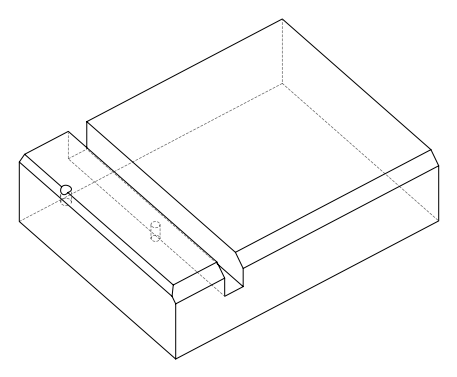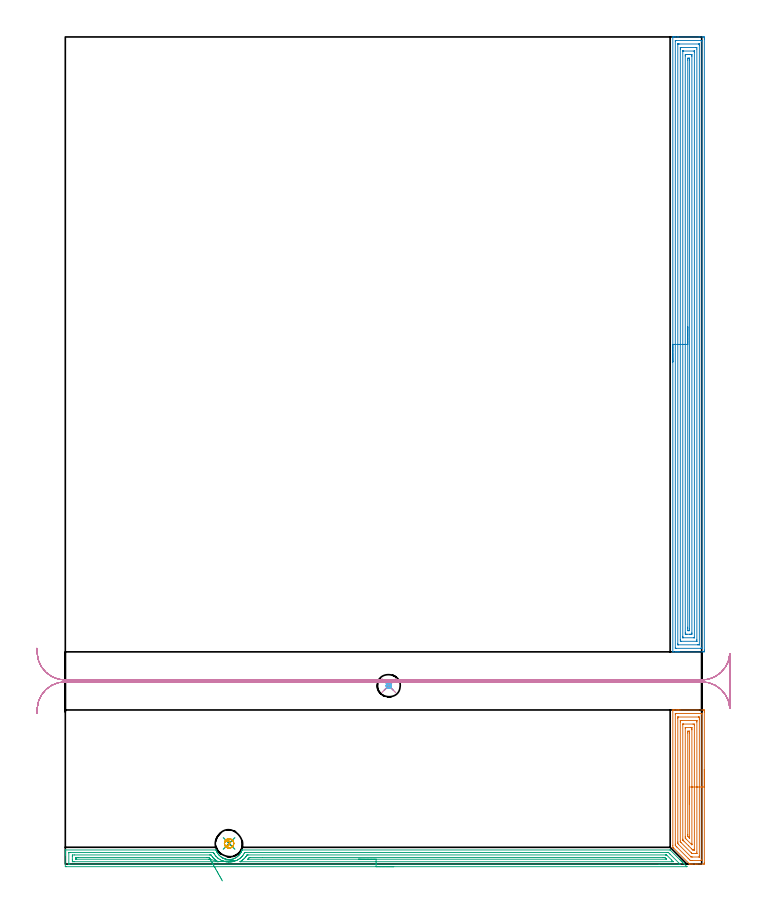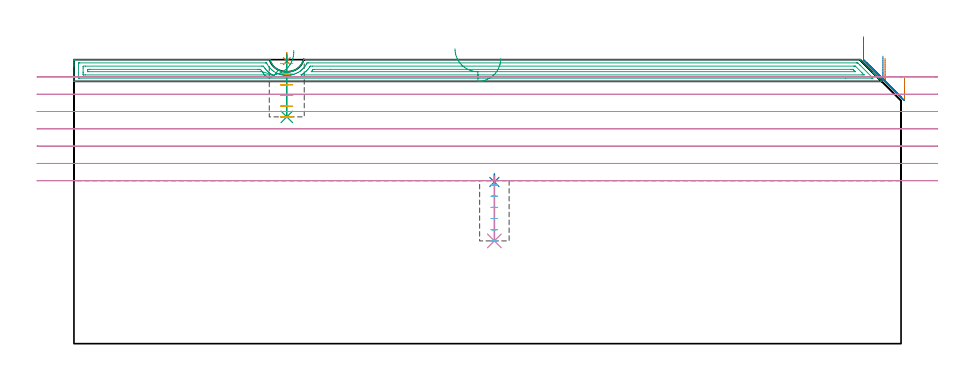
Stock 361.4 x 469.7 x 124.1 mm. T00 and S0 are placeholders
(PLAN: 10 operations, 4 tool changes, 49.5 min)
(1 SPOT_DRILL | STEP1POCKET | NXT0321_9005460120000 | 0.03 min | 3 mm3)
(2 SPOT_DRILL_1 | STEP1POCKET_1 | NXT0321_9005460120000 | 0.04 min | 5865 mm3)
(3 DRILL_BLIND_HOLE_INTO_CENTER | STEP1POCKET | UGT0301_229 | 0.11 min | 2501 mm3)
(4 DRILL_BLIND_HOLE_INTO_CENTER_1 | STEP1POCKET_1 | UGT0301_229 | 0.13 min | 2738 mm3)
(5 MILL_ROUGH_BLIND_HOLE_CONTOUR | STEP1POCKET | NXT0201_013 | Spiral | 0.64 min | 2080 mm3)
(6 MILL_ROUGH_BLIND_HOLE_CONTOUR_1 | STEP1POCKET_1 | NXT0201_013 | Spiral | 0.35 min | 1284 mm3)
(7 AREA_MILL | FG_CHAMFER_SURFACE | UGT0205_001 | 5 min | 15242 mm3)
(8 AREA_MILL_1 | FG_CHAMFER_SURFACE_1 | UGT0205_001 | 19.8 min | 57170 mm3)
(9 AREA_MILL_2 | FG_CHAMFER_SURFACE_2 | UGT0205_001 | 11.32 min | 15509 mm3)
(10 MILL_RECTANGULAR_SLOT | SLOT_RECTANGULAR | UGT0201_004 | Follow Part, ap 8, ae 75% | 12.06 min | 621999 mm3)
(TOOL NXT0321_9005460120000 | NC Spot Drill, 142deg, 12mm, Carbide, Uncoated | D12 PA142 FL30 Z2)
(TOOL UGT0301_229 | Twist Drill 11.9 mm | D11.9 PA118 FL100 Z2)
(TOOL NXT0201_013 | ENDMILL 10mm | D10 FL30 Z4)
(TOOL UGT0205_001 | Chamfer Mill 20 x 3 x 45 deg. | D20 FL50 Z2)
(TOOL UGT0201_004 | End Mill 32 mm | D32 FL53 Z6)
(OP 1 SPOT_DRILL)
G17 G21 G94 G90
T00 M6
G54
G17 G0 G90 X93. Y11.7 S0 M3
G43 Z134.1 H0
G94 G81 G98 Z123.441 F250. R127.1
G80
M5
M2
(OP 2 SPOT_DRILL_1)
G17 G21 G94 G90
T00 M6
G54
G17 G0 G90 X183.7 Y101.3 S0 M3
G43 Z134.1 H0
G94 G81 G98 Z70.645 F250. R74.2
G80
M5
M2
(OP 3 DRILL_BLIND_HOLE_INTO_CENTER)
G17 G21 G94 G90
T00 M6
G54
G17 G0 G90 X93. Y11.7 S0 M3
G43 Z134.1 H0
G94 G81 G98 Z99.1 F250. R126.1
G80
M5
M2
(OP 4 DRILL_BLIND_HOLE_INTO_CENTER_1)
G17 G21 G94 G90
T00 M6
G54
G17 G0 G90 X183.7 Y101.3 S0 M3
G43 Z134.1 H0
G94 G81 G98 Z44.9 F250. R73.2
G80
M5
M2
(OP 5 MILL_ROUGH_BLIND_HOLE_CONTOUR)
G17 G21 G94 G90
T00 M6
G54
G17 G0 G90 X93. Y11.7 S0 M3
G43 Z134.1 H0
Z122.433
G94 G3 X93.45 Y12.195 R0.452 F250.
X92.875 Y13.019 R1.02
X91.045 Y12.849 R1.79
X90.397 Y11.203 R1.655
X93.497 Y9.097 R2.65
X90.397 Y11.203 R-2.65
X91.947 Y10.15 R1.325
X93. Y11.7 R1.325
G0 Z117.767
G3 X93.45 Y12.195 R0.452
X92.875 Y13.019 R1.02
X91.045 Y12.849 R1.79
X90.397 Y11.203 R1.655
X93.497 Y9.097 R2.65
X90.397 Y11.203 R-2.65
X91.947 Y10.15 R1.325
X93. Y11.7 R1.325
G0 Z113.1
G3 X93.45 Y12.195 R0.452
X92.875 Y13.019 R1.02
X91.045 Y12.849 R1.79
X90.397 Y11.203 R1.655
X93.497 Y9.097 R2.65
X90.397 Y11.203 R-2.65
X91.947 Y10.15 R1.325
X93. Y11.7 R1.325
G0 Z108.433
G3 X93.45 Y12.195 R0.452
X92.875 Y13.019 R1.02
X91.045 Y12.849 R1.79
X90.397 Y11.203 R1.655
X93.497 Y9.097 R2.65
X90.397 Y11.203 R-2.65
X91.947 Y10.15 R1.325
X93. Y11.7 R1.325
G0 Z103.767
G3 X93.45 Y12.195 R0.452
X92.875 Y13.019 R1.02
X91.045 Y12.849 R1.79
X90.397 Y11.203 R1.655
X93.497 Y9.097 R2.65
X90.397 Y11.203 R-2.65
X91.947 Y10.15 R1.325
X93. Y11.7 R1.325
G0 Z99.1
G3 X93.45 Y12.195 R0.452
X92.875 Y13.019 R1.02
X91.045 Y12.849 R1.79
X90.397 Y11.203 R1.655
X93.497 Y9.097 R2.65
X90.397 Y11.203 R-2.65
X91.947 Y10.15 R1.325
X93. Y11.7 R1.325
G0 Z134.1
M5
M2
(OP 6 MILL_ROUGH_BLIND_HOLE_CONTOUR_1)
G17 G21 G94 G90
T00 M6
G54
G17 G0 G90 X183.7 Y101.3 S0 M3
G43 Z134.1 H0
Z69.317
G94 G3 X184.333 Y102.117 R0.654 F250.
X183.339 Y102.704 R0.817
X182.296 Y100.939 R1.45
X183.339 Y102.704 R-1.45
X182.817 Y101.822 R0.725
X183.7 Y101.3 R0.725
G0 Z64.433
G3 X184.333 Y102.117 R0.654
X183.339 Y102.704 R0.817
X182.296 Y100.939 R1.45
X183.339 Y102.704 R-1.45
X182.817 Y101.822 R0.725
X183.7 Y101.3 R0.725
G0 Z59.55
G3 X184.333 Y102.117 R0.654
X183.339 Y102.704 R0.817
X182.296 Y100.939 R1.45
X183.339 Y102.704 R-1.45
X182.817 Y101.822 R0.725
X183.7 Y101.3 R0.725
G0 Z54.667
G3 X184.333 Y102.117 R0.654
X183.339 Y102.704 R0.817
X182.296 Y100.939 R1.45
X183.339 Y102.704 R-1.45
X182.817 Y101.822 R0.725
X183.7 Y101.3 R0.725
G0 Z49.783
G3 X184.333 Y102.117 R0.654
X183.339 Y102.704 R0.817
X182.296 Y100.939 R1.45
X183.339 Y102.704 R-1.45
X182.817 Y101.822 R0.725
X183.7 Y101.3 R0.725
G0 Z44.9
G3 X184.333 Y102.117 R0.654
X183.339 Y102.704 R0.817
X182.296 Y100.939 R1.45
X183.339 Y102.704 R-1.45
X182.817 Y101.822 R0.725
X183.7 Y101.3 R0.725
G0 Z134.1
M5
M2
(OP 7 AREA_MILL)
G17 G21 G94 G90
T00 M6
G54
G17 G0 G90 X362.9 Y53.75 S1061 M3
G43 Z134.1 H0
Z116.2
G94 G1 Y53.712 Z115.328 F250.
Y53.598 Z114.464
Y53.409 Z113.612
Y53.147 Z112.78
Y52.813 Z111.974
Y52.41 Z111.2
Y51.942 Z110.464
Y51.41 Z109.772
Y50.821 Z109.129
Y50.178 Z108.54
Y49.486 Z108.009
Y48.75 Z107.54
Y47.976 Z107.137
Y47.17 Z106.803
Y46.338 Z106.541
Y45.486 Z106.352
Y44.622 Z106.238
Y43.75 Z106.2
Y0.937
X362.899 Y0.574 Z106.201
X362.894 Y0.053 Z106.203
X362.891 Y0.008 Z106.205
X362.374 Y0. Z106.722
X358.827 Z110.267
X358.197 Z110.9
X357.94 Z111.157
X356.167 Z112.929
X355.653 Z113.446
X354.908 Z114.191
X354.653 Y0.001 Z114.444
X354.49 Y0.01 Z114.606
X354.458 Y0.041 Z114.64
X354.393 Y0.106 Z114.705
X345.468 Y9.031 Z123.631
X345.155 Y9.345 Z123.945
X345.026 Y9.476 Z124.073
X345.007 Y9.5 Z124.093
X345. Y10.366 Z124.1
Y87.371
X345.003 Y87.491 Z124.088
X345.024 Y87.5 Z124.067
X345.305 Z123.794
X346.04 Z123.059
X346.785 Z122.314
X347.299 Z121.797
X347.556 Z121.54
X348.186 Z120.911
X348.443 Z120.654
X349.073 Z120.021
X362.059 Z107.037
X362.374 Y87.497 Z106.723
X362.891 Y87.492 Z106.206
X362.894 Y87.447 Z106.203
X362.899 Y86.926 Z106.201
X362.9 Y86.398 Z106.2
Y43.75
X361.486 Z107.614
Y2.356
X361.482 Y2.133 Z107.618
X361.479 Y2.026 Z107.621
X361.467 Y2.01 Z107.633
X361.408 Y2.006 Z107.692
X361.307 Y2.003 Z107.793
X360.954 Y2. Z108.146
X356.167 Z112.933
X355.631 Y2.002 Z113.469
X355.28 Y2.01 Z113.82
X354.94 Y2.021 Z114.16
X354.597 Y2.355 Z114.503
X354.393 Y2.557 Z114.707
X353.705 Y3.245 Z115.395
X347.299 Y9.65 Z121.801
X346.585 Y10.367 Z122.515
X346.483 Y10.474 Z122.617
X346.424 Y10.538 Z122.676
X346.421 Y10.59 Z122.679
X346.418 Y10.811 Z122.682
X346.414 Y11.255 Z122.686
Y85.144
X346.418 Y85.367 Z122.682
X346.421 Y85.474 Z122.679
X346.433 Y85.49 Z122.667
X346.492 Y85.494 Z122.608
X346.593 Y85.497 Z122.507
X346.946 Y85.5 Z122.154
X361.354 Y85.499 Z107.746
X361.427 Y85.497 Z107.673
X361.458 Y85.494 Z107.642
X361.475 Y85.491 Z107.625
X361.479 Y85.475 Z107.621
X361.482 Y85.367 Z107.618
X361.486 Y85.147 Z107.614
Y43.75
X360.072 Z109.028
X360.071 Y4.666 Z109.029
X360.069 Y4.135 Z109.031
X360.067 Y4.046 Z109.033
X360.065 Y4.01 Z109.035
X359.983 Y4.006 Z109.117
X359.848 Y4.001 Z109.252
X356.167 Z112.933
X355.405 Y4.01 Z113.695
X355.28 Y4.121 Z113.82
X355.264 Y4.135 Z113.836
X348.186 Y11.214 Z120.914
X348.145 Y11.257 Z120.955
X347.836 Y11.609 Z121.264
X347.831 Y12.147 Z121.269
X347.829 Y12.505 Z121.271
Y82.834
X347.831 Y83.365 Z121.269
X347.833 Y83.454 Z121.267
X347.835 Y83.49 Z121.265
X347.917 Y83.494 Z121.183
X348.052 Y83.499 Z121.048
X359.58 Y83.5 Z109.52
X359.714 Y83.497 Z109.386
X359.848 Y83.491 Z109.252
X360.065 Y83.475 Z109.035
X360.067 Y83.365 Z109.033
X360.07 Y83.007 Z109.03
X360.071 Y82.475 Z109.029
X360.072 Y82.116 Z109.028
Y43.75
X358.657 Z110.443
Y6.806
X358.656 Y6.088 Z110.444
X358.653 Y6.039 Z110.447
X358.651 Y6.018 Z110.449
X358.641 Y6.01 Z110.459
X358.542 Y6.006 Z110.558
X358.342 Y6.002 Z110.758
X357.94 Y6. Z111.16
X357.856 Z111.244
X356.082 Y6.001 Z113.018
X355.883 Y6.008 Z113.217
X355.859 Y6.01 Z113.241
X355.799 Y6.061 Z113.301
X355.673 Y6.181 Z113.427
X355.516 Y6.334 Z113.584
X349.702 Y12.147 Z119.398
X349.444 Y12.411 Z119.656
X349.272 Y12.589 Z119.828
X349.249 Y12.624 Z119.851
X349.247 Y12.643 Z119.853
X349.245 Y12.687 Z119.855
X349.243 Y12.866 Z119.857
Y13.037
Y80.694
X349.244 Y81.412 Z119.856
X349.247 Y81.461 Z119.853
X349.249 Y81.482 Z119.851
X349.259 Y81.49 Z119.841
X349.358 Y81.494 Z119.742
X349.558 Y81.498 Z119.542
X349.96 Y81.5 Z119.14
X350.044 Z119.056
X358.375 Y81.499 Z110.725
X358.55 Y81.496 Z110.55
X358.637 Y81.491 Z110.463
X358.651 Y81.489 Z110.449
X358.653 Y81.476 Z110.447
X358.655 Y81.444 Z110.445
X358.657 Y80.865 Z110.443
Y80.694
Y43.75
X357.243 Z111.857
Y8.396
X357.24 Y8.206 Z111.86
X357.236 Y8.08 Z111.864
X357.23 Y8.009 Z111.87
X357.199 Y8.007 Z111.901
X357.054 Y8.003 Z112.046
X356.75 Y8.001 Z112.35
X356.459 Y8.006 Z112.641
X356.315 Y8.01 Z112.785
X356.167 Y8.143 Z112.933
X355.714 Y8.586 Z113.386
X353.931 Y10.367 Z115.169
X351.261 Y13.037 Z117.839
X350.846 Y13.454 Z118.254
X350.73 Y13.575 Z118.37
X350.675 Y13.635 Z118.425
X350.664 Y13.738 Z118.436
X350.66 Y13.928 Z118.44
X350.658 Y14.117 Z118.442
X350.657 Y79.104 Z118.443
X350.66 Y79.294 Z118.44
X350.664 Y79.42 Z118.436
X350.67 Y79.491 Z118.43
X350.701 Y79.493 Z118.399
X350.846 Y79.497 Z118.254
X351.149 Y79.5 Z117.951
X356.471 Y79.499 Z112.629
X357.054 Y79.49 Z112.046
X357.236 Y79.475 Z111.864
X357.241 Y79.104 Z111.859
X357.242 Y78.914 Z111.858
X357.243 Y43.75 Z111.857
X355.829 Z113.271
X355.828 Y11.597 Z113.272
X355.827 Y11.257 Z113.273
X355.824 Y10.961 Z113.276
X355.823 Y10.941 Z113.277
X355.79 Y10.97 Z113.31
X355.69 Y11.063 Z113.41
X355.491 Y11.257 Z113.609
X352.62 Y14.129 Z116.48
X352.278 Y14.477 Z116.822
X352.108 Y14.652 Z116.992
X352.078 Y14.695 Z117.022
X352.075 Y14.74 Z117.025
X352.074 Y14.818 Z117.026
X352.071 Y15.368 Z117.029
Y15.708
X352.072 Y77.133 Z117.028
X352.073 Y77.409 Z117.027
X352.076 Y77.476 Z117.024
X352.077 Y77.486 Z117.023
X352.09 Y77.49 Z117.01
X352.133 Y77.495 Z116.967
X352.255 Y77.499 Z116.845
X355.28 Z113.82
X355.805 Y77.496 Z113.295
X355.819 Y77.49 Z113.281
X355.822 Y77.48 Z113.278
X355.826 Y77.133 Z113.274
X355.829 Y76.583 Z113.271
Y76.243
Y43.75
X354.415 Z114.685
Y15.687
X354.408 Y14.818 Z114.692
Y14.803
X354.393 Y14.81 Z114.707
X354.381 Y14.818 Z114.719
X353.507 Y15.695 Z115.593
X353.496 Y15.708 Z115.604
X353.492 Y15.723 Z115.608
X353.485 Y16.598 Z115.615
Y16.619
Y74.463
X353.487 Y75.353 Z115.613
X353.489 Y75.371 Z115.611
X353.507 Y75.49 Z115.593
X354.252 Y75.495 Z114.848
X354.393 Y75.49 Z114.707
X354.411 Y75.353 Z114.689
X354.413 Y75.333 Z114.687
X354.415 Y74.463 Z114.685
Y43.75
Y42.878 Z114.723
Y42.013 Z114.837
Y41.162 Z115.026
Y40.33 Z115.288
Y39.524 Z115.622
Y38.75 Z116.025
Y38.014 Z116.494
Y37.322 Z117.025
Y36.679 Z117.614
Y36.09 Z118.257
Y35.558 Z118.95
Y35.09 Z119.685
Y34.687 Z120.459
Y34.353 Z121.265
Y34.091 Z122.097
Y33.902 Z122.949
Y33.788 Z123.814
Y33.75 Z124.685
G0 Z134.1
M5
M2
(OP 8 AREA_MILL_1)
G17 G21 G94 G90
T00 M6
G54
G17 G0 G90 X345. Y285.1 S1061 M3
G43 Z134.1 H0
G94 G1 Y285.138 Z133.228 F250.
Y285.252 Z132.363
Y285.441 Z131.512
Y285.703 Z130.68
Y286.037 Z129.874
Y286.44 Z129.1
Y286.909 Z128.364
Y287.44 Z127.672
Y288.029 Z127.029
Y288.672 Z126.44
Y289.364 Z125.908
Y290.1 Z125.44
Y290.874 Z125.037
Y291.68 Z124.703
Y292.512 Z124.441
Y293.364 Z124.252
Y294.228 Z124.138
Y295.1 Z124.1
Y469.543
X345.003 Y469.691 Z124.088
X345.029 Y469.7 Z124.062
X345.37 Z123.729
X345.788 Z123.311
X346.413 Z122.682
X347.611 Z121.485
X348.186 Z120.908
X359.942 Z109.155
X362.087 Z107.01
X362.374 Y469.697 Z106.723
X362.892 Y469.692 Z106.206
X362.894 Y469.62 Z106.203
X362.899 Y469.097 Z106.201
X362.9 Y468.568 Z106.2
Y121.467
X362.899 Y121.103 Z106.201
X362.894 Y120.58 Z106.203
X362.891 Y120.508 Z106.206
X362.374 Y120.504 Z106.723
X361.775 Y120.5 Z107.322
X348.785 Z120.309
X348.186 Z120.908
X347.611 Z121.485
X347.299 Z121.797
X346.725 Z122.372
X346.413 Z122.682
X345.37 Z123.729
X345.028 Y120.507 Z124.064
X345.003 Y120.51 Z124.088
X345. Y120.657 Z124.1
Y295.1
X346.414 Z122.686
Y467.311
X346.417 Y467.535 Z122.683
X346.421 Y467.645 Z122.679
X346.425 Y467.69 Z122.675
X346.529 Y467.693 Z122.571
X346.915 Y467.699 Z122.185
X361.102 Y467.7 Z107.998
X361.347 Y467.697 Z107.753
X361.442 Y467.693 Z107.658
X361.478 Y467.69 Z107.622
X361.481 Y467.645 Z107.619
X361.484 Y467.535 Z107.616
X361.486 Y467.314 Z107.614
Y122.89
X361.483 Y122.665 Z107.617
X361.479 Y122.555 Z107.621
X361.475 Y122.51 Z107.625
X361.371 Y122.507 Z107.729
X360.985 Y122.501 Z108.115
X346.798 Y122.5 Z122.302
X346.553 Y122.503 Z122.547
X346.458 Y122.507 Z122.642
X346.422 Y122.51 Z122.678
X346.419 Y122.555 Z122.681
X346.416 Y122.665 Z122.684
X346.414 Y122.886 Z122.686
Y295.1
X347.828 Z121.272
X347.829 Y465.528 Z121.271
X347.83 Y465.618 Z121.27
X347.832 Y465.662 Z121.268
X347.835 Y465.679 Z121.265
X347.846 Y465.69 Z121.254
X348.017 Y465.698 Z121.083
X348.186 Y465.699 Z120.914
X348.902 Y465.7 Z120.198
X359.714 Y465.699 Z109.386
X359.885 Y465.696 Z109.215
X359.999 Y465.69 Z109.101
X360.065 Y465.682 Z109.035
X360.067 Y465.647 Z109.033
X360.07 Y465.528 Z109.031
X360.071 Y465.168 Z109.029
Y124.672
X360.07 Y124.582 Z109.03
X360.068 Y124.538 Z109.032
X360.065 Y124.521 Z109.035
X360.054 Y124.51 Z109.046
X359.883 Y124.502 Z109.217
X359.714 Y124.501 Z109.386
X358.998 Y124.5 Z110.102
X348.186 Y124.501 Z120.914
X348.015 Y124.504 Z121.085
X347.901 Y124.51 Z121.199
X347.835 Y124.518 Z121.265
X347.833 Y124.553 Z121.267
X347.83 Y124.672 Z121.27
X347.829 Y125.032 Z121.271
X347.828 Y295.1 Z121.272
X349.243 Z119.857
Y462.851
X349.247 Y463.568 Z119.853
X349.25 Y463.673 Z119.85
X349.253 Y463.691 Z119.847
X349.274 Y463.693 Z119.826
X349.327 Y463.696 Z119.773
X349.538 Y463.699 Z119.562
X357.983 Y463.7 Z111.117
X358.377 Y463.694 Z110.723
X358.573 Y463.69 Z110.527
X358.651 Y463.677 Z110.449
X358.657 Y462.851 Z110.443
Y127.349
X358.653 Y126.632 Z110.447
X358.65 Y126.527 Z110.45
X358.647 Y126.509 Z110.453
X358.626 Y126.507 Z110.474
X358.573 Y126.504 Z110.527
X358.362 Y126.501 Z110.738
X349.917 Y126.5 Z119.183
X349.523 Y126.506 Z119.577
X349.327 Y126.51 Z119.773
X349.249 Y126.523 Z119.851
X349.243 Y127.349 Z119.857
Y295.1
X350.657 Z118.443
Y461.448
X350.659 Y461.575 Z118.441
X350.663 Y461.675 Z118.437
X350.666 Y461.692 Z118.434
X350.67 Y461.694 Z118.43
X350.689 Y461.697 Z118.411
X350.846 Y461.699 Z118.254
X351.103 Y461.7 Z117.997
X357.054 Y461.699 Z112.046
X357.144 Y461.698 Z111.956
X357.199 Y461.695 Z111.901
X357.228 Y461.69 Z111.872
X357.236 Y461.683 Z111.864
X357.237 Y461.638 Z111.863
X357.242 Y461.257 Z111.858
X357.243 Y461.066 Z111.857
Y460.876
X357.242 Y128.753 Z111.858
X357.241 Y128.626 Z111.859
X357.237 Y128.525 Z111.863
X357.234 Y128.508 Z111.866
X357.23 Y128.506 Z111.87
X357.211 Y128.503 Z111.889
X357.054 Y128.501 Z112.046
X356.797 Y128.5 Z112.303
X350.846 Y128.501 Z118.254
X350.756 Y128.502 Z118.344
X350.701 Y128.505 Z118.399
X350.672 Y128.51 Z118.428
X350.664 Y128.517 Z118.436
X350.662 Y128.562 Z118.438
X350.658 Y128.943 Z118.442
X350.657 Y129.134 Z118.443
Y129.324
Y295.1
X352.071 Z117.029
Y458.941
X352.073 Y459.282 Z117.027
X352.076 Y459.558 Z117.024
X352.078 Y459.686 Z117.022
X352.21 Y459.694 Z116.89
X352.62 Y459.698 Z116.48
X353.091 Y459.7 Z116.009
X353.507 Z115.593
X354.864 Z114.236
X355.28 Y459.699 Z113.82
X355.755 Y459.696 Z113.345
X355.813 Y459.69 Z113.287
X355.822 Y459.629 Z113.278
X355.825 Y459.282 Z113.275
X355.828 Y458.73 Z113.272
Y131.259
X355.827 Y130.918 Z113.273
X355.824 Y130.643 Z113.276
X355.822 Y130.514 Z113.278
X355.69 Y130.506 Z113.41
X355.28 Y130.502 Z113.82
X354.809 Y130.5 Z114.291
X354.393 Z114.707
X353.036 Z116.064
X352.62 Y130.501 Z116.48
X352.145 Y130.504 Z116.955
X352.087 Y130.51 Z117.013
X352.078 Y130.571 Z117.022
X352.075 Y130.918 Z117.025
X352.072 Y131.47 Z117.028
X352.071 Y295.1 Z117.029
X353.485 Z115.615
Y456.605
X353.487 Y457.497 Z115.613
X353.488 Y457.516 Z115.612
X353.507 Y457.69 Z115.593
X354.197 Y457.695 Z114.903
X354.393 Y457.69 Z114.707
X354.412 Y457.497 Z114.688
X354.413 Y457.477 Z114.687
X354.415 Y456.605 Z114.685
Y133.595
X354.413 Y132.703 Z114.687
X354.412 Y132.684 Z114.688
X354.393 Y132.51 Z114.707
X353.703 Y132.505 Z115.397
X353.507 Y132.51 Z115.593
X353.488 Y132.703 Z115.612
X353.487 Y132.723 Z115.613
X353.485 Y133.617 Z115.615
Y134.488
Y295.1
Y295.972 Z115.653
Y296.837 Z115.767
Y297.688 Z115.955
Y298.52 Z116.218
Y299.326 Z116.552
Y300.1 Z116.954
Y300.836 Z117.423
Y301.528 Z117.954
Y302.171 Z118.544
Y302.76 Z119.187
Y303.292 Z119.879
Y303.76 Z120.615
Y304.163 Z121.389
Y304.497 Z122.195
Y304.759 Z123.027
Y304.948 Z123.878
Y305.062 Z124.743
Y305.1 Z125.615
G0 Z134.1
M5
M2
(OP 9 AREA_MILL_2)
G17 G21 G94 G90
T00 M6
G54
G17 G0 G90 X186.5 Y-1.5 S1061 M3
G43 Z134.1 H0
Z124.6
G94 G1 X186.462 Z123.728 F250.
X186.348 Z122.864
X186.159 Z122.012
X185.897 Z121.18
X185.563 Z120.374
X185.16 Z119.6
X184.691 Z118.864
X184.16 Z118.172
X183.571 Z117.529
X182.928 Z116.94
X182.236 Z116.408
X181.5 Z115.94
X180.726 Z115.537
X179.92 Z115.203
X179.088 Z114.941
X178.236 Z114.752
X177.372 Z114.638
X176.5 Z114.6
X0.611
X0.091 Y-1.495 Z114.603
X0.01 Y-1.492 Z114.606
X0. Y-1.405 Z114.692
Y5.001 Z121.095
Y5.555 Z121.651
Y5.877 Z121.973
Y6.43 Z122.526
Y6.753 Z122.848
Y7.398 Z123.497
Y7.727 Z123.826
X0.003 Y7.866 Z123.958
X0.01 Y7.998 Z124.088
X0.164 Y8. Z124.1
X85.431
X85.665 Y7.996 Z124.089
X85.71 Y7.882 Z123.977
X85.774 Y7.714 Z123.813
X85.806 Y7.629 Z123.727
X85.879 Y7.43 Z123.528
X86.066 Y6.987 Z123.083
X86.18 Y6.753 Z122.848
X86.213 Y6.685 Z122.782
X86.282 Y6.554 Z122.654
X86.323 Y6.476 Z122.576
X86.371 Y6.388 Z122.485
X86.417 Y6.315 Z122.411
X86.494 Y6.189 Z122.288
X86.555 Y6.091 Z122.19
X86.873 Y5.638 Z121.737
X87.215 Y5.197 Z121.297
X87.264 Y5.142 Z121.242
X87.687 Y4.713 Z120.81
X88.131 Y4.304 Z120.402
X88.156 Y4.284 Z120.381
X88.369 Y4.126 Z120.225
X88.596 Y3.958 Z120.057
X89.048 Y3.658 Z119.758
X89.448 Y3.432 Z119.529
X89.486 Y3.41 Z119.508
X89.638 Y3.334 Z119.433
X89.711 Y3.298 Z119.397
X89.941 Y3.194 Z119.292
X90.384 Y3.022 Z119.118
X90.556 Y2.963 Z119.063
X90.573 Y2.958 Z119.057
X90.787 Y2.89 Z118.983
X90.833 Y2.875 Z118.968
X91.278 Y2.759 Z118.852
X91.609 Y2.69 Z118.788
X91.68 Y2.676 Z118.773
X91.725 Y2.666 Z118.765
X91.968 Y2.631 Z118.731
X92.171 Y2.602 Z118.702
X92.414 Y2.583 Z118.681
X92.618 Y2.567 Z118.661
X92.648 Y2.566 Z118.658
X92.864 Y2.559 Z118.648
X92.944 Y2.554
X92.953
X93.081 Y2.557 Z118.65
X93.122 Y2.559 Z118.648
X93.262 Y2.56 Z118.655
X93.287 Y2.561 Z118.656
X93.466 Y2.572 Z118.666
X93.51 Y2.574 Z118.67
X93.774 Y2.6 Z118.699
X93.957 Y2.619 Z118.719
X94.259 Y2.666 Z118.765
X94.359 Y2.683 Z118.779
X94.403 Y2.689 Z118.786
X94.85 Y2.788 Z118.883
X95.295 Y2.912 Z119.007
X95.43 Y2.958 Z119.056
X95.527 Y2.992 Z119.091
X95.698 Y3.054 Z119.15
X95.744 Y3.07 Z119.166
X96.082 Y3.209 Z119.309
X96.187 Y3.253 Z119.352
X96.259 Y3.287 Z119.387
X96.511 Y3.41 Z119.508
X97.08 Y3.738 Z119.836
X97.107 Y3.757 Z119.855
X97.479 Y4.012 Z120.108
X97.868 Y4.304 Z120.402
X97.972 Y4.389 Z120.487
X98.387 Y4.784 Z120.883
X98.784 Y5.197 Z121.297
X98.823 Y5.243 Z121.342
X98.864 Y5.292 Z121.39
X98.975 Y5.439 Z121.534
X99.164 Y5.687 Z121.784
X99.269 Y5.84 Z121.939
X99.441 Y6.091 Z122.19
X99.465 Y6.13 Z122.23
X99.574 Y6.315 Z122.411
X99.716 Y6.552 Z122.65
X99.757 Y6.621 Z122.718
X99.82 Y6.753 Z122.85
X99.933 Y6.986 Z123.084
X99.983 Y7.105 Z123.202
X100.121 Y7.429 Z123.529
X100.162 Y7.541 Z123.641
X100.209 Y7.668 Z123.767
X100.29 Y7.882 Z123.978
X100.335 Y7.996 Z124.09
X100.609 Y8. Z124.1
X343.461
X343.495 Y7.994 Z124.092
X343.519 Y7.979 Z124.077
X343.695 Y7.805 Z123.905
X349.128 Y2.374 Z118.47
X349.264 Y2.237 Z118.335
X349.424 Y2.077 Z118.174
X349.566 Y1.936 Z118.032
X349.711 Y1.79 Z117.888
X349.854 Y1.647 Z117.745
X350.004 Y1.499 Z117.594
X350.157 Y1.344 Z117.442
X350.284 Y1.217 Z117.315
X350.442 Y1.061 Z117.155
X350.951 Y0.549 Z116.649
X351.199 Y0.302 Z116.4
X351.317 Y0.185 Z116.281
X351.496 Y0.005 Z116.103
X351.64 Y-0.139 Z115.96
X352.921 Y-1.42 Z114.678
X352.984 Y-1.485 Z114.612
X352.986 Y-1.495 Z114.603
X352.984 Y-1.499 Z114.599
X176.5 Y-1.5 Z114.6
Y-0.086 Z116.014
X2.397 Y-0.085 Z116.015
X2.225 Y-0.084 Z116.016
X2.049 Y-0.08 Z116.02
X2.013 Y-0.079 Z116.021
X2.007 Y-0.056 Z116.044
X2.004 Y-0.026 Z116.074
X2.001 Y0.135 Z116.235
Y6.396 Z122.496
X2.002 Y6.499 Z122.599
X2.007 Y6.568 Z122.668
X2.011 Y6.58 Z122.68
X2.014 Y6.582 Z122.682
X2.035 Y6.584 Z122.684
X2.397 Y6.586 Z122.686
X2.567
X83.645 Y6.585 Z122.685
X83.816
X84.108 Y6.58 Z122.68
X84.138 Y6.579 Z122.679
X84.17 Y6.524 Z122.624
X84.208 Y6.454 Z122.554
X84.243 Y6.388 Z122.488
X84.471 Y5.943 Z122.043
X84.507 Y5.877 Z121.977
X84.538 Y5.825 Z121.925
X85.098 Y5.001 Z121.101
X85.43 Y4.571 Z120.671
X85.641 Y4.328 Z120.428
X85.839 Y4.126 Z120.226
X86.323 Y3.655 Z119.755
X86.539 Y3.459 Z119.559
X86.798 Y3.25 Z119.35
X87.216 Y2.943 Z119.043
X88.115 Y2.374 Z118.474
X88.704 Y2.082 Z118.182
X89.002 Y1.952 Z118.052
X89.702 Y1.688 Z117.788
X89.895 Y1.622 Z117.722
X89.949 Y1.606 Z117.706
X90.328 Y1.499 Z117.599
X90.787 Y1.39 Z117.49
X90.93 Y1.359 Z117.459
X91.349 Y1.283 Z117.383
X91.68 Y1.236 Z117.336
X91.984 Y1.201 Z117.301
X92.573 Y1.156 Z117.256
X92.935 Y1.144 Z117.244
X93.466 Y1.157 Z117.257
X93.792 Y1.179 Z117.279
X94.359 Y1.24 Z117.34
X94.587 Y1.275 Z117.375
X94.895 Y1.325 Z117.425
X95.252 Y1.396 Z117.496
X95.337 Y1.415 Z117.515
X95.68 Y1.499 Z117.599
X96.085 Y1.615 Z117.715
X96.145 Y1.633 Z117.733
X96.697 Y1.833 Z117.933
X97.037 Y1.974 Z118.074
X97.321 Y2.096 Z118.196
X97.879 Y2.374 Z118.474
X97.919 Y2.396 Z118.496
X97.93 Y2.403 Z118.503
X98.464 Y2.726 Z118.826
X98.823 Y2.969 Z119.069
X98.988 Y3.088 Z119.188
X99.203 Y3.25 Z119.35
X99.486 Y3.475 Z119.575
X99.716 Y3.683 Z119.783
X99.943 Y3.903 Z120.003
X100.164 Y4.126 Z120.226
X100.378 Y4.352 Z120.452
X100.609 Y4.61 Z120.71
X100.781 Y4.833 Z120.933
X100.904 Y5.001 Z121.101
X101.146 Y5.351 Z121.451
X101.502 Y5.906 Z122.006
X101.797 Y6.463 Z122.563
X101.86 Y6.579 Z122.679
X102.565 Y6.585 Z122.685
X341.846
X342.207 Y6.581 Z122.681
X342.386 Y6.579 Z122.679
X342.474 Y6.565 Z122.665
X342.568 Y6.477 Z122.577
X343.172 Y5.877 Z121.977
X343.461 Y5.59 Z121.69
X348.818 Y0.231 Z116.331
X349.063 Y-0.021 Z116.079
X349.111 Y-0.072 Z116.028
X349.035 Y-0.079 Z116.021
X348.818 Y-0.083 Z116.017
X348.646 Y-0.085 Z116.015
X337.211 Y-0.086 Z116.014
X176.5
Y1.328 Z117.428
X99.427 Y1.329 Z117.429
X99.334 Y1.33 Z117.43
X99.274 Y1.333 Z117.433
X99.259 Y1.334 Z117.434
X99.284 Y1.35 Z117.45
X99.522 Y1.499 Z117.599
X99.641 Y1.572 Z117.672
X99.716 Y1.619 Z117.719
X100.172 Y1.927 Z118.027
X100.609 Y2.238 Z118.338
X100.687 Y2.297 Z118.397
X100.782 Y2.374 Z118.474
X101.167 Y2.702 Z118.802
X101.502 Y3.01 Z119.11
X101.624 Y3.13 Z119.23
X101.741 Y3.25 Z119.35
X102.056 Y3.582 Z119.682
X102.394 Y3.967 Z120.067
X102.465 Y4.057 Z120.157
X102.516 Y4.126 Z120.226
X102.833 Y4.571 Z120.671
X103.122 Y5.001 Z121.101
X103.189 Y5.098 Z121.198
X103.222 Y5.141 Z121.241
X103.249 Y5.165 Z121.265
X104.18 Y5.171 Z121.271
X340.782
X340.956 Y5.17 Z121.27
X341.302 Y5.166 Z121.266
X341.399 Y5.165 Z121.265
X341.442 Y5.147 Z121.247
X341.494 Y5.099 Z121.199
X341.598 Y5.001 Z121.101
X344.354 Y2.247 Z118.347
X345.1 Y1.499 Z117.599
X345.246 Y1.348 Z117.448
X345.249 Y1.334 Z117.434
X344.354 Y1.329 Z117.429
X176.5 Y1.328 Z117.428
Y2.743 Z118.843
X104.18
X103.803 Y2.744 Z118.844
X103.734 Y2.747 Z118.847
X103.703 Y2.749 Z118.849
X103.72 Y2.777 Z118.877
X103.741 Y2.805 Z118.905
X104.121 Y3.25 Z119.35
X104.147 Y3.282 Z119.382
X104.18 Y3.324 Z119.424
X104.427 Y3.648 Z119.748
X104.49 Y3.727 Z119.827
X104.514 Y3.751 Z119.851
X104.56 Y3.753 Z119.853
X105.073 Y3.756 Z119.856
X112.02 Y3.757 Z119.857
X339.372
X339.889 Y3.756 Z119.856
X340.269 Y3.753 Z119.853
X340.389 Y3.75 Z119.85
X340.656 Y3.492 Z119.592
X340.782 Y3.369 Z119.469
X341.232 Y2.917 Z119.017
X341.365 Y2.779 Z118.879
X341.394 Y2.746 Z118.846
Y2.745 Z118.845
X341.373 Y2.744 Z118.844
X341.299 Y2.743 Z118.843
X176.5
X175.628 Z118.881
X174.763 Z118.995
X173.912 Z119.183
X173.08 Z119.446
X172.274 Z119.78
X171.5 Z120.182
X170.764 Z120.651
X170.072 Z121.182
X169.429 Z121.772
X168.84 Z122.415
X168.308 Z123.107
X167.84 Z123.843
X167.437 Z124.616
X167.103 Z125.422
X166.841 Z126.254
X166.652 Z127.106
X166.538 Z127.971
X166.5 Z128.843
G0 Z134.1
X96.024 Y1.965
Z128.088
G1 X96.046 Y1.967 Z127.216
X95.991 Y1.963 Z126.346
X95.861 Y1.954 Z125.483
X95.656 Y1.94 Z124.635
X95.378 Y1.921 Z123.808
X95.03 Y1.897 Z123.009
X94.613 Y1.869 Z122.243
X94.132 Y1.836 Z121.516
X93.589 Y1.799 Z120.834
X92.988 Y1.758 Z120.203
X92.335 Y1.713 Z119.626
X91.635 Y1.665 Z119.108
X90.892 Y1.615 Z118.654
X90.112 Y1.561 Z118.266
X89.302 Y1.506 Z117.948
X88.467 Y1.449 Z117.701
X87.614 Y1.391 Z117.529
X86.749 Y1.332 Z117.432
X86.72 Y1.33 Z117.43
X86.67 Y1.329 Z117.429
X86.497 Y1.328 Z117.428
X5.075 Y1.329 Z117.429
X4.354 Y1.33 Z117.43
X4.182 Y1.332 Z117.432
X4.018 Y1.335 Z117.435
X4.01 Y1.499 Z117.599
X4.003 Y1.675 Z117.775
X4. Y2.374 Z118.474
Y2.553 Z118.653
X4.001 Y4.303 Z120.403
X4.01 Y5.001 Z121.101
X4.016 Y5.164 Z121.264
X5.075 Y5.171 Z121.271
X81.859
X82.583 Y5.167 Z121.267
X82.752 Y5.164 Z121.264
X82.866 Y5.001 Z121.101
X83.11 Y4.651 Z120.751
X83.495 Y4.126 Z120.226
X83.645 Y3.929 Z120.029
X83.963 Y3.558 Z119.658
X84.266 Y3.25 Z119.35
X84.538 Y2.983 Z119.083
X84.858 Y2.685 Z118.785
X85.224 Y2.374 Z118.474
X85.43 Y2.216 Z118.316
X86.021 Y1.795 Z117.895
X86.603 Y1.429 Z117.529
X86.734 Y1.343 Z117.443
X86.749 Y1.332 Z117.432
X82.297 Y2.75 Z118.85
X82.281 Y2.747 Z118.847
X82.237 Y2.745 Z118.845
X81.859 Y2.743 Z118.843
X81.483
X6.485
X6.135 Y2.745 Z118.845
X6.074 Y2.746 Z118.846
X6.017 Y2.749 Z118.849
X6.01 Y2.832 Z118.932
X6. Y3.218 Z119.318
Y3.25 Z119.35
X6.004 Y3.672 Z119.772
X6.007 Y3.724 Z119.824
X6.009 Y3.746 Z119.846
X6.035 Y3.75 Z119.85
X6.171 Y3.754 Z119.854
X6.345 Y3.756 Z119.856
X6.861 Y3.757 Z119.857
X7.236
X80.449
X80.966 Y3.756 Z119.856
X81.479 Y3.752 Z119.852
X81.501 Y3.75 Z119.85
X81.512 Y3.74 Z119.84
X81.539 Y3.709 Z119.809
X81.604 Y3.624 Z119.724
X81.859 Y3.281 Z119.381
X81.885 Y3.25 Z119.35
X82.276 Y2.783 Z118.883
X82.288 Y2.766 Z118.866
X82.297 Y2.75 Z118.85
X82.631 Y2.155 Z118.305
X82.986 Y1.521 Z117.823
X83.361 Y0.853 Z117.405
X83.752 Y0.156 Z117.056
X84.156 Y-0.566 Z116.778
X84.571 Y-1.305 Z116.572
X84.993 Y-2.058 Z116.442
X85.418 Y-2.817 Z116.387
X85.845 Y-3.578 Z116.409
X86.269 Y-4.334 Z116.506
X86.687 Y-5.08 Z116.678
X87.096 Y-5.81 Z116.925
X87.494 Y-6.518 Z117.243
X87.876 Y-7.2 Z117.631
X88.24 Y-7.85 Z118.086
X88.583 Y-8.462 Z118.603
X88.903 Y-9.033 Z119.18
X89.197 Y-9.558 Z119.812
G0 Z134.1
M5
M2
(OP 10 MILL_RECTANGULAR_SLOT)
G17 G21 G94 G90
T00 M6
G54
G17 G0 G90 X-16.154 Y85.485 S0 M3
G43 Z134.235 H0
Z116.543
G94 G1 X-15.97 Y88.479 F250.
G2 X0. Y103.5 R16. F500.
G1 X361.4
G2 X376.583 Y92.548 R16.
G1 X376.611 Y92.539
G3 X377.4 Y97.52 R16.
G1 Y110.5
G3 X376.611 Y115.461 R16.
G1 X376.583 Y115.452
G2 X361.4 Y104.5 R16.
G1 X0.
G2 X-15.97 Y119.521 R16.
G1 X-16.154 Y122.515 F250.
G0 Y85.485 Z108.986
G1 X-15.97 Y88.479
G2 X0. Y103.5 R16. F500.
G1 X361.4
G2 X377.253 Y89.665 R16.
G1 X377.283 Y89.662
G3 X377.4 Y91.596 R16.
G1 Y116.491
G3 X377.288 Y118.379 R16.
G1 X377.258 Y118.376
G2 X361.4 Y104.5 R16.
G1 X0.
G2 X-15.97 Y119.521 R16.
G1 X-16.154 Y122.515 F250.
G0 Y85.485 Z101.429
G1 X-15.97 Y88.479
G2 X0. Y103.5 R16. F500.
G1 X361.4
G2 X377.37 Y88.479 R16.
G1 X377.4
Y119.521
X377.37
G2 X361.4 Y104.5 R16.
G1 X0.
G2 X-15.97 Y119.521 R16.
G1 X-16.154 Y122.515 F250.
G0 Y85.485 Z93.871
G1 X-15.97 Y88.479
G2 X0. Y103.5 R16. F500.
G1 X361.4
G2 X377.37 Y88.479 R16.
G1 X377.4
Y119.521
X377.37
G2 X361.4 Y104.5 R16.
G1 X0.
G2 X-15.97 Y119.521 R16.
G1 X-16.154 Y122.515 F250.
G0 Y85.485 Z86.314
G1 X-15.97 Y88.479
G2 X0. Y103.5 R16. F500.
G1 X361.4
G2 X377.37 Y88.479 R16.
G1 X377.4
Y119.521
X377.37
G2 X361.4 Y104.5 R16.
G1 X0.
G2 X-15.97 Y119.521 R16.
G1 X-16.154 Y122.515 F250.
G0 Y85.485 Z78.757
G1 X-15.97 Y88.479
G2 X0. Y103.5 R16. F500.
G1 X361.4
G2 X377.37 Y88.479 R16.
G1 X377.4
Y119.521
X377.37
G2 X361.4 Y104.5 R16.
G1 X0.
G2 X-15.97 Y119.521 R16.
G1 X-16.154 Y122.515 F250.
G0 Y85.485 Z71.2
G1 X-15.97 Y88.479
G2 X0. Y103.5 R16. F500.
G1 X361.4
G2 X377.37 Y88.479 R16.
G1 X377.4
Y119.521
X377.37
G2 X361.4 Y104.5 R16.
G1 X0.
G2 X-15.97 Y119.521 R16.
G1 X-16.154 Y122.515 F250.
G0 Z134.235
M5
M2
